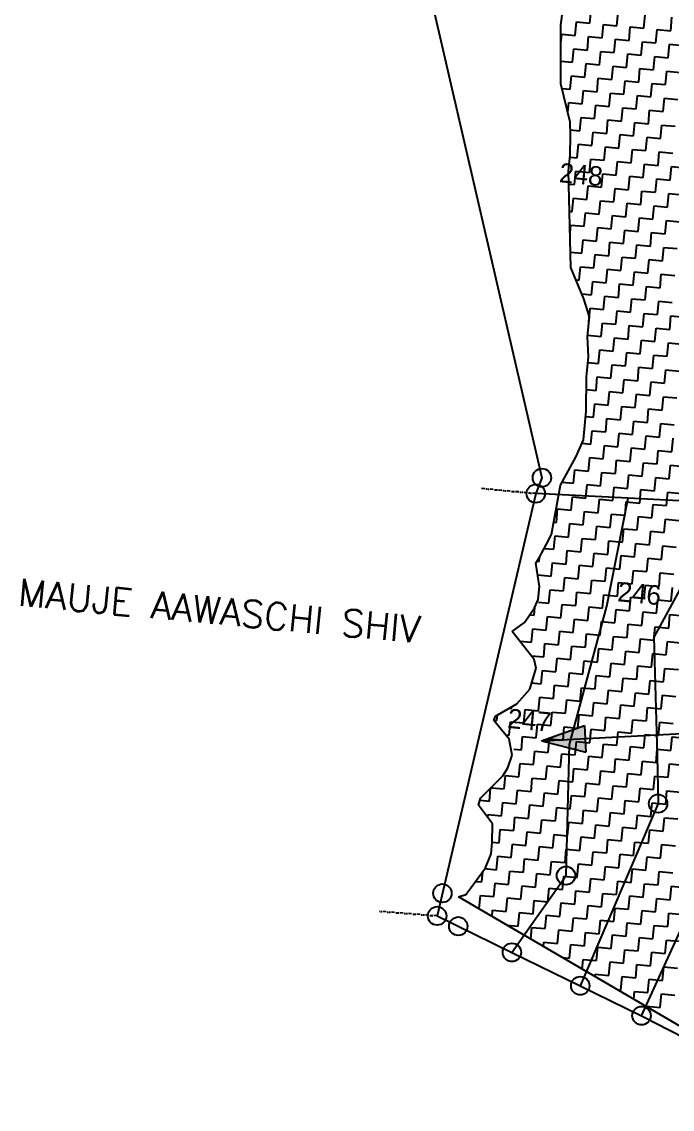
# Model space of a CAD drawing. Header units: metres. Extents: x 279090 to 282389, y 2073542 to 2078104.
# Drawn here: x 279090 to 279391, y 2076620 to 2077124 of the extents above; entities that cross this region are included whole.
import ezdxf
from ezdxf.enums import TextEntityAlignment as Align

# ---------------------------------------------------------------- set-up
doc = ezdxf.new("R2010")
doc.units = ezdxf.units.M
doc.header["$LTSCALE"] = 0.3
doc.header["$MEASUREMENT"] = 0
doc.linetypes.add('DIVIDE', pattern=[1.25, 0.5, -0.25, 0, -0.25, 0, -0.25])
for name, color, linetype in [('POLY_HATCH', 12, 'Continuous'), ('POLY_PARCEL', 6, 'Continuous'), ('TEXT_MAPOUT', 7, 'Continuous'), ('TEXT_PARCEL', 7, 'Continuous'), ('V_BOUND_LINE', 7, 'Continuous'), ('V_DIVIDE_LINE', 7, 'DIVIDE')]:
    doc.layers.add(name, color=color, linetype=linetype)
doc.styles.get("Standard").update_dxf_attribs({"font": 'simplex.shx'})
doc.styles.add('TEXT_MAP', font='', dxfattribs={"height": 1.8})
doc.styles.get('TEXT_MAP').set_extended_font_data('Kruti Dev 050')

msp = doc.modelspace()

# ---------------------------------------------------------------- hatches: boundary and pattern name
h = msp.add_hatch(color=256)
h.paths.add_polyline_path([(279350.99, 2076791.55), (279350.66, 2076797.72), (279330.83, 2076790.49)])
h.paths.add_polyline_path([(279330.83, 2076790.49), (279351.32, 2076785.38), (279350.99, 2076791.55)])

# ---------------------------------------------------------------- linework, layer by layer
for points in [[(279330.83, 2076790.49), (279350.66, 2076797.72)], [(279330.83, 2076790.49), (279452.29, 2076796.9)], [(279350.66, 2076797.72), (279351.32, 2076785.38)], [(279330.83, 2076790.49), (279351.32, 2076785.38)]]:
    msp.add_lwpolyline(points)
for centre in [(279330.96, 2076912.52), (279328.1, 2076905.19), (279384.77, 2076761.47), (279342.12, 2076728.06), (279284.85, 2076719.92), (279282.4, 2076709.41), (279292.21, 2076704.62), (279317.04, 2076692.49), (279348.72, 2076677.01), (279377.11, 2076663.14)]:
    msp.add_circle(centre, 4.27)
at = {"layer": 'POLY_HATCH'}
for p, q in [((279339.69, 2077122.45), (279341.78, 2077137.59)), ((279339.78, 2077095.11), (279339.69, 2077122.45)), ((279344.11, 2077077.37), (279339.78, 2077095.11)), ((279344.21, 2077071.36), (279344.11, 2077077.37)), ((279344, 2077062.05), (279344.21, 2077071.36)), ((279343.31, 2077054.78), (279344, 2077062.05)), ((279344.42, 2077010.01), (279343.31, 2077054.78)), ((279350.38, 2076995.45), (279344.42, 2077010.01)), ((279352.94, 2076987.21), (279350.38, 2076995.45)), ((279352.07, 2076977.96), (279352.94, 2076987.21)), ((279352.52, 2076968.58), (279352.07, 2076977.96)), ((279351.65, 2076959.33), (279352.52, 2076968.58)), ((279351.47, 2076943.35), (279351.65, 2076959.33)), ((279350.85, 2076936.74), (279351.47, 2076943.35)), ((279350.23, 2076930.13), (279350.85, 2076936.74)), ((279346.84, 2076922.45), (279350.23, 2076930.13)), ((279339.58, 2076909.14), (279346.84, 2076922.45)), ((279335.42, 2076886.2), (279339.58, 2076909.14)), ((279333, 2076881.76), (279335.42, 2076886.2)), ((279329.74, 2076875.4), (279333, 2076881.76)), ((279328.17, 2076872.88), (279329.74, 2076875.4)), ((279329.81, 2076862.06), (279328.17, 2076872.88)), ((279329.25, 2076856.11), (279329.81, 2076862.06)), ((279322.91, 2076845.38), (279327.56, 2076852.27)), ((279327.56, 2076852.27), (279329.25, 2076856.11)), ((279317.18, 2076841.25), (279322.91, 2076845.38)), ((279327.3, 2076828.3), (279317.18, 2076841.25)), ((279328.24, 2076824.21), (279327.3, 2076828.3)), ((279325.33, 2076814.49), (279328.24, 2076824.21)), ((279319.36, 2076807.72), (279325.33, 2076814.49)), ((279309.48, 2076801.98), (279319.36, 2076807.72)), ((279308.64, 2076800.06), (279309.48, 2076801.98)), ((279315.82, 2076791.38), (279308.64, 2076800.06)), ((279317.11, 2076783.93), (279315.82, 2076791.38)), ((279315.23, 2076778.11), (279317.11, 2076783.93)), ((279312.88, 2076774.33), (279315.23, 2076778.11)), ((279302.57, 2076763.97), (279312.88, 2076774.33)), ((279301.59, 2076760.73), (279302.57, 2076763.97)), ((279308.12, 2076752.11), (279301.59, 2076760.73)), ((279307.97, 2076743.46), (279308.12, 2076752.11)), ((279307.47, 2076738.17), (279307.97, 2076743.46)), ((279304.86, 2076731.75), (279307.47, 2076738.17)), ((279297.98, 2076722.4), (279304.86, 2076731.75)), ((279295.69, 2076719.29), (279297.98, 2076722.4)), ((279292.26, 2076718.28), (279295.69, 2076719.29)), ((279429.35, 2076638.02), (279292.26, 2076718.28))]:
    msp.add_line(p, q, dxfattribs=at)
at = {"layer": 'POLY_HATCH', "linetype": 'Continuous'}
for p, q in [((279353.18, 2077123.28), (279353.77, 2077129.51)), ((279365.66, 2077122.1), (279366.25, 2077128.34)), ((279378.14, 2077120.92), (279378.73, 2077127.16)), ((279390.62, 2077119.75), (279391.21, 2077125.99)), ((279346.35, 2077117.62), (279346.94, 2077123.86)), ((279346.94, 2077123.86), (279353.18, 2077123.28)), ((279358.83, 2077116.45), (279359.42, 2077122.69)), ((279359.42, 2077122.69), (279365.66, 2077122.1)), ((279371.31, 2077115.27), (279371.9, 2077121.51)), ((279371.9, 2077121.51), (279378.14, 2077120.92)), ((279383.79, 2077114.1), (279384.38, 2077120.33)), ((279384.38, 2077120.33), (279390.62, 2077119.75)), ((279339.72, 2077113.99), (279340.12, 2077118.21)), ((279340.12, 2077118.21), (279346.35, 2077117.62)), ((279352.01, 2077110.8), (279352.59, 2077117.04)), ((279352.59, 2077117.04), (279358.83, 2077116.45)), ((279364.48, 2077109.62), (279365.07, 2077115.86)), ((279365.07, 2077115.86), (279371.31, 2077115.27)), ((279376.96, 2077108.44), (279377.55, 2077114.68)), ((279377.55, 2077114.68), (279383.79, 2077114.1)), ((279345.18, 2077105.15), (279345.77, 2077111.38)), ((279345.77, 2077111.38), (279352.01, 2077110.8)), ((279357.66, 2077103.97), (279358.24, 2077110.21)), ((279358.24, 2077110.21), (279364.48, 2077109.62)), ((279389.44, 2077107.27), (279390.03, 2077113.51)), ((279390.03, 2077113.51), (279396.27, 2077112.92)), ((279339.75, 2077105.66), (279345.18, 2077105.15)), ((279350.83, 2077098.32), (279351.42, 2077104.56)), ((279351.42, 2077104.56), (279357.66, 2077103.97)), ((279370.14, 2077102.79), (279370.72, 2077109.03)), ((279370.72, 2077109.03), (279376.96, 2077108.44)), ((279382.61, 2077101.62), (279383.2, 2077107.86)), ((279383.2, 2077107.86), (279389.44, 2077107.27)), ((279363.31, 2077097.14), (279363.9, 2077103.38)), ((279363.9, 2077103.38), (279370.14, 2077102.79)), ((279375.79, 2077095.97), (279376.37, 2077102.21)), ((279376.37, 2077102.21), (279382.61, 2077101.62)), ((279388.26, 2077094.79), (279388.85, 2077101.03)), ((279388.85, 2077101.03), (279395.09, 2077100.44)), ((279344, 2077092.67), (279344.59, 2077098.91)), ((279344.59, 2077098.91), (279350.83, 2077098.32)), ((279356.48, 2077091.49), (279357.07, 2077097.73)), ((279357.07, 2077097.73), (279363.31, 2077097.14)), ((279368.96, 2077090.32), (279369.55, 2077096.55)), ((279369.55, 2077096.55), (279375.79, 2077095.97)), ((279381.44, 2077089.14), (279382.03, 2077095.38)), ((279382.03, 2077095.38), (279388.26, 2077094.79)), ((279340.29, 2077093.02), (279344, 2077092.67)), ((279349.65, 2077085.84), (279350.24, 2077092.08)), ((279350.24, 2077092.08), (279356.48, 2077091.49)), ((279362.13, 2077084.66), (279362.72, 2077090.9)), ((279362.72, 2077090.9), (279368.96, 2077090.32)), ((279374.61, 2077083.49), (279375.2, 2077089.73)), ((279375.2, 2077089.73), (279381.44, 2077089.14)), ((279342.99, 2077081.94), (279343.41, 2077086.43)), ((279343.41, 2077086.43), (279349.65, 2077085.84)), ((279355.3, 2077079.01), (279355.89, 2077085.25)), ((279355.89, 2077085.25), (279362.13, 2077084.66)), ((279367.78, 2077077.84), (279368.37, 2077084.08)), ((279368.37, 2077084.08), (279374.61, 2077083.49)), ((279387.09, 2077082.31), (279387.68, 2077088.55)), ((279387.68, 2077088.55), (279393.92, 2077087.96)), ((279348.48, 2077073.36), (279349.07, 2077079.6)), ((279349.07, 2077079.6), (279355.3, 2077079.01)), ((279380.26, 2077076.66), (279380.85, 2077082.9)), ((279380.85, 2077082.9), (279387.09, 2077082.31)), ((279360.96, 2077072.19), (279361.54, 2077078.42)), ((279361.54, 2077078.42), (279367.78, 2077077.84)), ((279373.43, 2077071.01), (279374.02, 2077077.25)), ((279374.02, 2077077.25), (279380.26, 2077076.66)), ((279385.91, 2077069.83), (279386.5, 2077076.07)), ((279386.5, 2077076.07), (279392.74, 2077075.48)), ((279344.26, 2077073.76), (279348.48, 2077073.36)), ((279354.13, 2077066.53), (279354.72, 2077072.77)), ((279354.72, 2077072.77), (279360.96, 2077072.19)), ((279366.61, 2077065.36), (279367.19, 2077071.6)), ((279367.19, 2077071.6), (279373.43, 2077071.01)), ((279379.08, 2077064.18), (279379.67, 2077070.42)), ((279379.67, 2077070.42), (279385.91, 2077069.83)), ((279347.3, 2077060.88), (279347.89, 2077067.12)), ((279347.89, 2077067.12), (279354.13, 2077066.53)), ((279359.78, 2077059.71), (279360.37, 2077065.95)), ((279360.37, 2077065.95), (279366.61, 2077065.36)), ((279372.26, 2077058.53), (279372.85, 2077064.77)), ((279372.85, 2077064.77), (279379.08, 2077064.18)), ((279343.92, 2077061.2), (279347.3, 2077060.88)), ((279352.95, 2077054.06), (279353.54, 2077060.3)), ((279353.54, 2077060.3), (279359.78, 2077059.71)), ((279365.43, 2077052.88), (279366.02, 2077059.12)), ((279366.02, 2077059.12), (279372.26, 2077058.53)), ((279384.74, 2077057.35), (279385.32, 2077063.59)), ((279385.32, 2077063.59), (279391.56, 2077063.01)), ((279346.12, 2077048.41), (279346.71, 2077054.64)), ((279346.71, 2077054.64), (279352.95, 2077054.06)), ((279377.91, 2077051.7), (279378.5, 2077057.94)), ((279378.5, 2077057.94), (279384.74, 2077057.35)), ((279390.39, 2077050.53), (279390.98, 2077056.77)), ((279390.98, 2077056.77), (279397.21, 2077056.18)), ((279358.6, 2077047.23), (279359.19, 2077053.47)), ((279359.19, 2077053.47), (279365.43, 2077052.88)), ((279371.08, 2077046.05), (279371.67, 2077052.29)), ((279371.67, 2077052.29), (279377.91, 2077051.7)), ((279383.56, 2077044.88), (279384.15, 2077051.12)), ((279384.15, 2077051.12), (279390.39, 2077050.53)), ((279343.46, 2077048.66), (279346.12, 2077048.41)), ((279351.78, 2077041.58), (279352.36, 2077047.82)), ((279352.36, 2077047.82), (279358.6, 2077047.23)), ((279364.25, 2077040.4), (279364.84, 2077046.64)), ((279364.84, 2077046.64), (279371.08, 2077046.05)), ((279376.73, 2077039.23), (279377.32, 2077045.46)), ((279377.32, 2077045.46), (279383.56, 2077044.88)), ((279389.21, 2077038.05), (279389.8, 2077044.29)), ((279389.8, 2077044.29), (279396.04, 2077043.7)), ((279344.95, 2077035.93), (279345.54, 2077042.17)), ((279345.54, 2077042.17), (279351.78, 2077041.58)), ((279357.43, 2077034.75), (279358.02, 2077040.99)), ((279358.02, 2077040.99), (279364.25, 2077040.4)), ((279369.91, 2077033.57), (279370.49, 2077039.81)), ((279370.49, 2077039.81), (279376.73, 2077039.23)), ((279343.78, 2077036.04), (279344.95, 2077035.93)), ((279350.6, 2077029.1), (279351.19, 2077035.34)), ((279351.19, 2077035.34), (279357.43, 2077034.75)), ((279363.08, 2077027.92), (279363.67, 2077034.16)), ((279363.67, 2077034.16), (279369.91, 2077033.57)), ((279382.38, 2077032.4), (279382.97, 2077038.64)), ((279382.97, 2077038.64), (279389.21, 2077038.05)), ((279344.02, 2077026.12), (279344.36, 2077029.69)), ((279344.36, 2077029.69), (279350.6, 2077029.1)), ((279375.56, 2077026.75), (279376.14, 2077032.99)), ((279376.14, 2077032.99), (279382.38, 2077032.4)), ((279388.03, 2077025.57), (279388.62, 2077031.81)), ((279388.62, 2077031.81), (279394.86, 2077031.22)), ((279356.25, 2077022.27), (279356.84, 2077028.51)), ((279356.84, 2077028.51), (279363.08, 2077027.92)), ((279368.73, 2077021.1), (279369.32, 2077027.34)), ((279369.32, 2077027.34), (279375.56, 2077026.75)), ((279381.21, 2077019.92), (279381.8, 2077026.16)), ((279381.8, 2077026.16), (279388.03, 2077025.57)), ((279349.42, 2077016.62), (279350.01, 2077022.86)), ((279350.01, 2077022.86), (279356.25, 2077022.27)), ((279361.9, 2077015.44), (279362.49, 2077021.68)), ((279362.49, 2077021.68), (279368.73, 2077021.1)), ((279374.38, 2077014.27), (279374.97, 2077020.51)), ((279374.97, 2077020.51), (279381.21, 2077019.92)), ((279386.86, 2077013.09), (279387.45, 2077019.33)), ((279387.45, 2077019.33), (279393.69, 2077018.74)), ((279344.25, 2077017.11), (279349.42, 2077016.62)), ((279355.07, 2077009.79), (279355.66, 2077016.03)), ((279355.66, 2077016.03), (279361.9, 2077015.44)), ((279367.55, 2077008.62), (279368.14, 2077014.86)), ((279368.14, 2077014.86), (279374.38, 2077014.27)), ((279380.03, 2077007.44), (279380.62, 2077013.68)), ((279380.62, 2077013.68), (279386.86, 2077013.09)), ((279348.25, 2077004.14), (279348.84, 2077010.38)), ((279348.84, 2077010.38), (279355.07, 2077009.79)), ((279360.73, 2077002.97), (279361.31, 2077009.21)), ((279361.31, 2077009.21), (279367.55, 2077008.62)), ((279346.77, 2077004.28), (279348.25, 2077004.14)), ((279353.9, 2076997.32), (279354.49, 2077003.55)), ((279354.49, 2077003.55), (279360.73, 2077002.97)), ((279373.2, 2077001.79), (279373.79, 2077008.03)), ((279373.79, 2077008.03), (279380.03, 2077007.44)), ((279385.68, 2077000.61), (279386.27, 2077006.85)), ((279386.27, 2077006.85), (279392.51, 2077006.27)), ((279366.38, 2076996.14), (279366.96, 2077002.38)), ((279366.96, 2077002.38), (279373.2, 2077001.79)), ((279378.86, 2076994.96), (279379.44, 2077001.2)), ((279379.44, 2077001.2), (279385.68, 2077000.61)), ((279349.45, 2076997.73), (279353.9, 2076997.32)), ((279359.55, 2076990.49), (279360.14, 2076996.73)), ((279360.14, 2076996.73), (279366.38, 2076996.14)), ((279372.03, 2076989.31), (279372.62, 2076995.55)), ((279372.62, 2076995.55), (279378.86, 2076994.96)), ((279384.51, 2076988.14), (279385.09, 2076994.38)), ((279385.09, 2076994.38), (279391.33, 2076993.79)), ((279352.72, 2076984.84), (279353.31, 2076991.08)), ((279353.31, 2076991.08), (279359.55, 2076990.49)), ((279365.2, 2076983.66), (279365.79, 2076989.9)), ((279365.79, 2076989.9), (279372.03, 2076989.31)), ((279377.68, 2076982.48), (279378.27, 2076988.72)), ((279378.27, 2076988.72), (279384.51, 2076988.14)), ((279352.72, 2076984.84), (279352.72, 2076984.84)), ((279358.37, 2076978.01), (279358.96, 2076984.25)), ((279358.96, 2076984.25), (279365.2, 2076983.66)), ((279390.16, 2076981.31), (279390.75, 2076987.55)), ((279390.75, 2076987.55), (279396.98, 2076986.96)), ((279352.07, 2076977.93), (279352.13, 2076978.6)), ((279352.13, 2076978.6), (279358.37, 2076978.01)), ((279370.85, 2076976.83), (279371.44, 2076983.07)), ((279371.44, 2076983.07), (279377.68, 2076982.48)), ((279383.33, 2076975.66), (279383.92, 2076981.9)), ((279383.92, 2076981.9), (279390.16, 2076981.31)), ((279364.02, 2076971.18), (279364.61, 2076977.42)), ((279364.61, 2076977.42), (279370.85, 2076976.83)), ((279376.5, 2076970.01), (279377.09, 2076976.25)), ((279377.09, 2076976.25), (279383.33, 2076975.66)), ((279388.98, 2076968.83), (279389.57, 2076975.07)), ((279389.57, 2076975.07), (279395.81, 2076974.48)), ((279357.2, 2076965.53), (279357.79, 2076971.77)), ((279357.79, 2076971.77), (279364.02, 2076971.18)), ((279369.68, 2076964.36), (279370.26, 2076970.59)), ((279370.26, 2076970.59), (279376.5, 2076970.01)), ((279382.15, 2076963.18), (279382.74, 2076969.42)), ((279382.74, 2076969.42), (279388.98, 2076968.83)), ((279352.27, 2076966), (279357.2, 2076965.53)), ((279362.85, 2076958.7), (279363.44, 2076964.94)), ((279363.44, 2076964.94), (279369.68, 2076964.36)), ((279375.33, 2076957.53), (279375.91, 2076963.77)), ((279375.91, 2076963.77), (279382.15, 2076963.18)), ((279356.02, 2076953.05), (279356.61, 2076959.29)), ((279356.61, 2076959.29), (279362.85, 2076958.7)), ((279368.5, 2076951.88), (279369.09, 2076958.12)), ((279369.09, 2076958.12), (279375.33, 2076957.53)), ((279387.8, 2076956.35), (279388.39, 2076962.59)), ((279388.39, 2076962.59), (279394.63, 2076962)), ((279351.58, 2076953.47), (279356.02, 2076953.05)), ((279380.98, 2076950.7), (279381.57, 2076956.94)), ((279381.57, 2076956.94), (279387.8, 2076956.35)), ((279361.67, 2076946.23), (279362.26, 2076952.47)), ((279362.26, 2076952.47), (279368.5, 2076951.88)), ((279374.15, 2076945.05), (279374.74, 2076951.29)), ((279374.74, 2076951.29), (279380.98, 2076950.7)), ((279386.63, 2076943.87), (279387.22, 2076950.11)), ((279387.22, 2076950.11), (279393.46, 2076949.52)), ((279354.84, 2076940.57), (279355.43, 2076946.81)), ((279355.43, 2076946.81), (279361.67, 2076946.23)), ((279367.32, 2076939.4), (279367.91, 2076945.64)), ((279367.91, 2076945.64), (279374.15, 2076945.05)), ((279379.8, 2076938.22), (279380.39, 2076944.46)), ((279380.39, 2076944.46), (279386.63, 2076943.87)), ((279351.45, 2076940.9), (279354.84, 2076940.57)), ((279360.5, 2076933.75), (279361.08, 2076939.99)), ((279361.08, 2076939.99), (279367.32, 2076939.4)), ((279372.97, 2076932.57), (279373.56, 2076938.81)), ((279373.56, 2076938.81), (279379.8, 2076938.22)), ((279353.67, 2076928.1), (279354.26, 2076934.34)), ((279354.26, 2076934.34), (279360.5, 2076933.75)), ((279366.15, 2076926.92), (279366.73, 2076933.16)), ((279366.73, 2076933.16), (279372.97, 2076932.57)), ((279385.45, 2076931.4), (279386.04, 2076937.63)), ((279386.04, 2076937.63), (279392.28, 2076937.05)), ((279349.5, 2076928.49), (279353.67, 2076928.1)), ((279378.63, 2076925.74), (279379.21, 2076931.98)), ((279379.21, 2076931.98), (279385.45, 2076931.4)), ((279391.1, 2076924.57), (279391.69, 2076930.81)), ((279359.32, 2076921.27), (279359.91, 2076927.51)), ((279359.91, 2076927.51), (279366.15, 2076926.92)), ((279371.8, 2076920.09), (279372.39, 2076926.33)), ((279372.39, 2076926.33), (279378.63, 2076925.74)), ((279384.28, 2076918.92), (279384.86, 2076925.16)), ((279384.86, 2076925.16), (279391.1, 2076924.57)), ((279346.83, 2076922.45), (279346.84, 2076922.45)), ((279346.84, 2076922.45), (279346.84, 2076922.47)), ((279352.49, 2076915.62), (279353.08, 2076921.86)), ((279353.08, 2076921.86), (279359.32, 2076921.27)), ((279364.97, 2076914.44), (279365.56, 2076920.68)), ((279365.56, 2076920.68), (279371.8, 2076920.09)), ((279377.45, 2076913.27), (279378.04, 2076919.5)), ((279378.04, 2076919.5), (279384.28, 2076918.92)), ((279389.93, 2076912.09), (279390.52, 2076918.33)), ((279390.52, 2076918.33), (279396.75, 2076917.74)), ((279345.66, 2076909.97), (279346.25, 2076916.21)), ((279346.25, 2076916.21), (279352.49, 2076915.62)), ((279358.14, 2076908.79), (279358.73, 2076915.03)), ((279358.73, 2076915.03), (279364.97, 2076914.44)), ((279370.62, 2076907.61), (279371.21, 2076913.85)), ((279371.21, 2076913.85), (279377.45, 2076913.27)), ((279383.1, 2076906.44), (279383.69, 2076912.68)), ((279383.69, 2076912.68), (279389.93, 2076912.09)), ((279340.31, 2076910.47), (279345.66, 2076909.97)), ((279351.32, 2076903.14), (279351.9, 2076909.38)), ((279351.9, 2076909.38), (279358.14, 2076908.79)), ((279363.79, 2076901.96), (279364.38, 2076908.2)), ((279364.38, 2076908.2), (279370.62, 2076907.61)), ((279338.71, 2076904.33), (279338.84, 2076904.32)), ((279338.84, 2076904.32), (279338.98, 2076905.81)), ((279344.49, 2076897.49), (279345.08, 2076903.73)), ((279345.08, 2076903.73), (279351.32, 2076903.14)), ((279356.97, 2076896.31), (279357.56, 2076902.55)), ((279357.56, 2076902.55), (279363.79, 2076901.96)), ((279376.27, 2076900.79), (279376.86, 2076907.03)), ((279376.86, 2076907.03), (279383.1, 2076906.44)), ((279388.75, 2076899.61), (279389.34, 2076905.85)), ((279389.34, 2076905.85), (279395.58, 2076905.26)), ((279337.66, 2076891.84), (279338.25, 2076898.08)), ((279338.25, 2076898.08), (279344.49, 2076897.49)), ((279369.45, 2076895.14), (279370.03, 2076901.38)), ((279370.03, 2076901.38), (279376.27, 2076900.79)), ((279381.92, 2076893.96), (279382.51, 2076900.2)), ((279382.51, 2076900.2), (279388.75, 2076899.61)), ((279350.14, 2076890.66), (279350.73, 2076896.9)), ((279350.73, 2076896.9), (279356.97, 2076896.31)), ((279362.62, 2076889.49), (279363.21, 2076895.72)), ((279363.21, 2076895.72), (279369.45, 2076895.14)), ((279375.1, 2076888.31), (279375.68, 2076894.55)), ((279375.68, 2076894.55), (279381.92, 2076893.96)), ((279387.57, 2076887.13), (279388.16, 2076893.37)), ((279388.16, 2076893.37), (279394.4, 2076892.78)), ((279336.46, 2076891.95), (279337.66, 2076891.84)), ((279343.31, 2076885.01), (279343.9, 2076891.25)), ((279343.9, 2076891.25), (279350.14, 2076890.66)), ((279355.79, 2076883.83), (279356.38, 2076890.07)), ((279356.38, 2076890.07), (279362.62, 2076889.49)), ((279368.27, 2076882.66), (279368.86, 2076888.9)), ((279368.86, 2076888.9), (279375.1, 2076888.31)), ((279380.75, 2076881.48), (279381.34, 2076887.72)), ((279381.34, 2076887.72), (279387.57, 2076887.13)), ((279336.49, 2076879.36), (279337.07, 2076885.6)), ((279337.07, 2076885.6), (279343.31, 2076885.01)), ((279348.96, 2076878.18), (279349.55, 2076884.42)), ((279349.55, 2076884.42), (279355.79, 2076883.83)), ((279361.44, 2076877.01), (279362.03, 2076883.25)), ((279362.03, 2076883.25), (279368.27, 2076882.66)), ((279331.99, 2076879.78), (279336.49, 2076879.36)), ((279342.14, 2076872.53), (279342.72, 2076878.77)), ((279342.72, 2076878.77), (279348.96, 2076878.18)), ((279354.61, 2076871.36), (279355.2, 2076877.6)), ((279355.2, 2076877.6), (279361.44, 2076877.01)), ((279373.92, 2076875.83), (279374.51, 2076882.07)), ((279374.51, 2076882.07), (279380.75, 2076881.48)), ((279386.4, 2076874.65), (279386.99, 2076880.89)), ((279386.99, 2076880.89), (279393.23, 2076880.31)), ((279328.9, 2076873.78), (279329.66, 2076873.71)), ((279329.66, 2076873.71), (279329.84, 2076875.6)), ((279335.31, 2076866.88), (279335.9, 2076873.12)), ((279335.9, 2076873.12), (279342.14, 2076872.53)), ((279367.09, 2076870.18), (279367.68, 2076876.42)), ((279367.68, 2076876.42), (279373.92, 2076875.83)), ((279379.57, 2076869), (279380.16, 2076875.24)), ((279380.16, 2076875.24), (279386.4, 2076874.65)), ((279329.04, 2076867.14), (279329.07, 2076867.47)), ((279329.07, 2076867.47), (279335.31, 2076866.88)), ((279347.79, 2076865.7), (279348.38, 2076871.94)), ((279348.38, 2076871.94), (279354.61, 2076871.36)), ((279360.27, 2076864.53), (279360.85, 2076870.77)), ((279360.85, 2076870.77), (279367.09, 2076870.18)), ((279372.74, 2076863.35), (279373.33, 2076869.59)), ((279373.33, 2076869.59), (279379.57, 2076869)), ((279385.22, 2076862.18), (279385.81, 2076868.42)), ((279385.81, 2076868.42), (279392.05, 2076867.83)), ((279340.96, 2076860.05), (279341.55, 2076866.29)), ((279341.55, 2076866.29), (279347.79, 2076865.7)), ((279353.44, 2076858.88), (279354.03, 2076865.12)), ((279354.03, 2076865.12), (279360.27, 2076864.53)), ((279365.92, 2076857.7), (279366.5, 2076863.94)), ((279366.5, 2076863.94), (279372.74, 2076863.35)), ((279378.4, 2076856.53), (279378.98, 2076862.76)), ((279378.98, 2076862.76), (279385.22, 2076862.18)), ((279334.13, 2076854.4), (279334.72, 2076860.64)), ((279334.72, 2076860.64), (279340.96, 2076860.05)), ((279346.61, 2076853.23), (279347.2, 2076859.47)), ((279347.2, 2076859.47), (279353.44, 2076858.88)), ((279359.09, 2076852.05), (279359.68, 2076858.29)), ((279359.68, 2076858.29), (279365.92, 2076857.7)), ((279390.87, 2076855.35), (279391.46, 2076861.59)), ((279327.31, 2076848.75), (279327.65, 2076852.42)), ((279329.3, 2076854.86), (279334.13, 2076854.4)), ((279339.78, 2076847.58), (279340.37, 2076853.81)), ((279340.37, 2076853.81), (279346.61, 2076853.23)), ((279352.26, 2076846.4), (279352.85, 2076852.64)), ((279352.85, 2076852.64), (279359.09, 2076852.05)), ((279371.57, 2076850.87), (279372.16, 2076857.11)), ((279372.16, 2076857.11), (279378.4, 2076856.53)), ((279384.05, 2076849.7), (279384.63, 2076855.94)), ((279384.63, 2076855.94), (279390.87, 2076855.35)), ((279325.31, 2076848.94), (279327.31, 2076848.75)), ((279332.96, 2076841.92), (279333.54, 2076848.16)), ((279333.54, 2076848.16), (279339.78, 2076847.58)), ((279364.74, 2076845.22), (279365.33, 2076851.46)), ((279365.33, 2076851.46), (279371.57, 2076850.87)), ((279377.22, 2076844.05), (279377.81, 2076850.29)), ((279377.81, 2076850.29), (279384.05, 2076849.7)), ((279389.7, 2076842.87), (279390.29, 2076849.11)), ((279390.29, 2076849.11), (279396.52, 2076848.52)), ((279326.13, 2076836.27), (279326.72, 2076842.51)), ((279326.72, 2076842.51), (279332.96, 2076841.92)), ((279345.43, 2076840.75), (279346.02, 2076846.99)), ((279346.02, 2076846.99), (279352.26, 2076846.4)), ((279357.91, 2076839.57), (279358.5, 2076845.81)), ((279358.5, 2076845.81), (279364.74, 2076845.22)), ((279370.39, 2076838.4), (279370.98, 2076844.63)), ((279370.98, 2076844.63), (279377.22, 2076844.05)), ((279382.87, 2076837.22), (279383.46, 2076843.46)), ((279383.46, 2076843.46), (279389.7, 2076842.87)), ((279338.61, 2076835.1), (279339.2, 2076841.34)), ((279339.2, 2076841.34), (279345.43, 2076840.75)), ((279351.09, 2076833.92), (279351.67, 2076840.16)), ((279351.67, 2076840.16), (279357.91, 2076839.57)), ((279363.56, 2076832.74), (279364.15, 2076838.98)), ((279364.15, 2076838.98), (279370.39, 2076838.4)), ((279376.04, 2076831.57), (279376.63, 2076837.81)), ((279376.63, 2076837.81), (279382.87, 2076837.22)), ((279320.67, 2076836.79), (279326.13, 2076836.27)), ((279331.78, 2076829.45), (279332.37, 2076835.69)), ((279332.37, 2076835.69), (279338.61, 2076835.1)), ((279344.26, 2076828.27), (279344.85, 2076834.51)), ((279344.85, 2076834.51), (279351.09, 2076833.92)), ((279356.74, 2076827.09), (279357.33, 2076833.33)), ((279357.33, 2076833.33), (279363.56, 2076832.74)), ((279369.22, 2076825.92), (279369.8, 2076832.16)), ((279369.8, 2076832.16), (279376.04, 2076831.57)), ((279388.52, 2076830.39), (279389.11, 2076836.63)), ((279389.11, 2076836.63), (279395.35, 2076836.04)), ((279325.98, 2076829.99), (279331.78, 2076829.45)), ((279337.43, 2076822.62), (279338.02, 2076828.86)), ((279338.02, 2076828.86), (279344.26, 2076828.27)), ((279349.91, 2076821.44), (279350.5, 2076827.68)), ((279350.5, 2076827.68), (279356.74, 2076827.09)), ((279381.69, 2076824.74), (279382.28, 2076830.98)), ((279382.28, 2076830.98), (279388.52, 2076830.39)), ((279330.6, 2076816.97), (279331.19, 2076823.21)), ((279331.19, 2076823.21), (279337.43, 2076822.62)), ((279343.08, 2076815.79), (279343.67, 2076822.03)), ((279343.67, 2076822.03), (279349.91, 2076821.44)), ((279362.39, 2076820.27), (279362.98, 2076826.51)), ((279362.98, 2076826.51), (279369.22, 2076825.92)), ((279374.87, 2076819.09), (279375.45, 2076825.33)), ((279375.45, 2076825.33), (279381.69, 2076824.74)), ((279387.34, 2076817.91), (279387.93, 2076824.15)), ((279387.93, 2076824.15), (279394.17, 2076823.56)), ((279326.2, 2076817.38), (279330.6, 2076816.97)), ((279355.56, 2076814.62), (279356.15, 2076820.85)), ((279356.15, 2076820.85), (279362.39, 2076820.27)), ((279368.04, 2076813.44), (279368.63, 2076819.68)), ((279368.63, 2076819.68), (279374.87, 2076819.09)), ((279380.52, 2076812.26), (279381.11, 2076818.5)), ((279381.11, 2076818.5), (279387.34, 2076817.91)), ((279336.26, 2076810.14), (279336.84, 2076816.38)), ((279336.84, 2076816.38), (279343.08, 2076815.79)), ((279348.73, 2076808.96), (279349.32, 2076815.2)), ((279349.32, 2076815.2), (279355.56, 2076814.62)), ((279361.21, 2076807.79), (279361.8, 2076814.03)), ((279361.8, 2076814.03), (279368.04, 2076813.44)), ((279373.69, 2076806.61), (279374.28, 2076812.85)), ((279374.28, 2076812.85), (279380.52, 2076812.26)), ((279329.43, 2076804.49), (279330.02, 2076810.73)), ((279330.02, 2076810.73), (279336.26, 2076810.14)), ((279341.91, 2076803.31), (279342.49, 2076809.55)), ((279342.49, 2076809.55), (279348.73, 2076808.96)), ((279354.38, 2076802.14), (279354.97, 2076808.38)), ((279354.97, 2076808.38), (279361.21, 2076807.79)), ((279366.86, 2076800.96), (279367.45, 2076807.2)), ((279367.45, 2076807.2), (279373.69, 2076806.61)), ((279386.17, 2076805.44), (279386.76, 2076811.67)), ((279386.76, 2076811.67), (279393, 2076811.09)), ((279310.12, 2076800.01), (279310.36, 2076802.49)), ((279315.98, 2076805.76), (279316.95, 2076805.67)), ((279316.95, 2076805.67), (279317.01, 2076806.36)), ((279322.6, 2076798.84), (279323.19, 2076805.08)), ((279323.19, 2076805.08), (279329.43, 2076804.49)), ((279335.08, 2076797.66), (279335.67, 2076803.9)), ((279335.67, 2076803.9), (279341.91, 2076803.31)), ((279347.56, 2076796.49), (279348.15, 2076802.72)), ((279348.15, 2076802.72), (279354.38, 2076802.14)), ((279379.34, 2076799.78), (279379.93, 2076806.02)), ((279379.93, 2076806.02), (279386.17, 2076805.44)), ((279308.67, 2076800.15), (279310.12, 2076800.01)), ((279315.77, 2076793.19), (279316.36, 2076799.43)), ((279316.36, 2076799.43), (279322.6, 2076798.84)), ((279328.25, 2076792.01), (279328.84, 2076798.25)), ((279328.84, 2076798.25), (279335.08, 2076797.66)), ((279340.73, 2076790.83), (279341.32, 2076797.07)), ((279341.32, 2076797.07), (279347.56, 2076796.49)), ((279360.04, 2076795.31), (279360.62, 2076801.55)), ((279360.62, 2076801.55), (279366.86, 2076800.96)), ((279372.51, 2076794.13), (279373.1, 2076800.37)), ((279373.1, 2076800.37), (279379.34, 2076799.78)), ((279384.99, 2076792.96), (279385.58, 2076799.2)), ((279385.58, 2076799.2), (279391.82, 2076798.61)), ((279314.2, 2076793.34), (279315.77, 2076793.19)), ((279321.42, 2076786.36), (279322.01, 2076792.6)), ((279322.01, 2076792.6), (279328.25, 2076792.01)), ((279353.21, 2076789.66), (279353.8, 2076795.9)), ((279353.8, 2076795.9), (279360.04, 2076795.31)), ((279365.69, 2076788.48), (279366.27, 2076794.72)), ((279366.27, 2076794.72), (279372.51, 2076794.13)), ((279378.17, 2076787.31), (279378.75, 2076793.55)), ((279378.75, 2076793.55), (279384.99, 2076792.96)), ((279390.64, 2076786.13), (279391.23, 2076792.37)), ((279391.23, 2076792.37), (279397.47, 2076791.78)), ((279318, 2076786.68), (279321.42, 2076786.36)), ((279333.9, 2076785.18), (279334.49, 2076791.42)), ((279334.49, 2076791.42), (279340.73, 2076790.83)), ((279346.38, 2076784.01), (279346.97, 2076790.25)), ((279346.97, 2076790.25), (279353.21, 2076789.66)), ((279358.86, 2076782.83), (279359.45, 2076789.07)), ((279359.45, 2076789.07), (279365.69, 2076788.48)), ((279371.34, 2076781.66), (279371.93, 2076787.89)), ((279371.93, 2076787.89), (279378.17, 2076787.31)), ((279383.82, 2076780.48), (279384.4, 2076786.72)), ((279384.4, 2076786.72), (279390.64, 2076786.13)), ((279327.08, 2076779.53), (279327.66, 2076785.77)), ((279327.66, 2076785.77), (279333.9, 2076785.18)), ((279339.55, 2076778.36), (279340.14, 2076784.6)), ((279340.14, 2076784.6), (279346.38, 2076784.01)), ((279352.03, 2076777.18), (279352.62, 2076783.42)), ((279352.62, 2076783.42), (279358.86, 2076782.83)), ((279364.51, 2076776), (279365.1, 2076782.24)), ((279365.1, 2076782.24), (279371.34, 2076781.66)), ((279320.25, 2076773.88), (279320.84, 2076780.12)), ((279320.84, 2076780.12), (279327.08, 2076779.53)), ((279332.73, 2076772.71), (279333.31, 2076778.94)), ((279333.31, 2076778.94), (279339.55, 2076778.36)), ((279345.21, 2076771.53), (279345.79, 2076777.77)), ((279345.79, 2076777.77), (279352.03, 2076777.18)), ((279357.68, 2076770.35), (279358.27, 2076776.59)), ((279358.27, 2076776.59), (279364.51, 2076776)), ((279376.99, 2076774.83), (279377.58, 2076781.07)), ((279377.58, 2076781.07), (279383.82, 2076780.48)), ((279389.47, 2076773.65), (279390.06, 2076779.89)), ((279390.06, 2076779.89), (279396.29, 2076779.3)), ((279313.42, 2076768.23), (279314.01, 2076774.47)), ((279314.01, 2076774.47), (279320.25, 2076773.88)), ((279325.9, 2076767.05), (279326.49, 2076773.29)), ((279326.49, 2076773.29), (279332.73, 2076772.71)), ((279338.38, 2076765.88), (279338.97, 2076772.12)), ((279338.97, 2076772.12), (279345.21, 2076771.53)), ((279370.16, 2076769.18), (279370.75, 2076775.42)), ((279370.75, 2076775.42), (279376.99, 2076774.83)), ((279382.64, 2076768), (279383.23, 2076774.24)), ((279383.23, 2076774.24), (279389.47, 2076773.65)), ((279306.59, 2076762.58), (279307.16, 2076768.58)), ((279307.37, 2076768.8), (279313.42, 2076768.23)), ((279319.07, 2076761.4), (279319.66, 2076767.64)), ((279319.66, 2076767.64), (279325.9, 2076767.05)), ((279331.55, 2076760.23), (279332.14, 2076766.47)), ((279332.14, 2076766.47), (279338.38, 2076765.88)), ((279350.86, 2076764.7), (279351.44, 2076770.94)), ((279351.44, 2076770.94), (279357.68, 2076770.35)), ((279363.33, 2076763.53), (279363.92, 2076769.76)), ((279363.92, 2076769.76), (279370.16, 2076769.18)), ((279375.81, 2076762.35), (279376.4, 2076768.59)), ((279376.4, 2076768.59), (279382.64, 2076768)), ((279388.29, 2076761.17), (279388.88, 2076767.41)), ((279388.88, 2076767.41), (279395.12, 2076766.82)), ((279302.27, 2076762.99), (279306.59, 2076762.58)), ((279312.24, 2076755.75), (279312.83, 2076761.99)), ((279312.83, 2076761.99), (279319.07, 2076761.4)), ((279344.03, 2076759.05), (279344.62, 2076765.29)), ((279344.62, 2076765.29), (279350.86, 2076764.7)), ((279356.51, 2076757.87), (279357.1, 2076764.11)), ((279357.1, 2076764.11), (279363.33, 2076763.53)), ((279368.99, 2076756.7), (279369.57, 2076762.94)), ((279369.57, 2076762.94), (279375.81, 2076762.35)), ((279381.46, 2076755.52), (279382.05, 2076761.76)), ((279382.05, 2076761.76), (279388.29, 2076761.17)), ((279305.88, 2076755.06), (279306.01, 2076756.34)), ((279306.01, 2076756.34), (279312.24, 2076755.75)), ((279324.72, 2076754.58), (279325.31, 2076760.82)), ((279325.31, 2076760.82), (279331.55, 2076760.23)), ((279337.2, 2076753.4), (279337.79, 2076759.64)), ((279337.79, 2076759.64), (279344.03, 2076759.05)), ((279349.68, 2076752.22), (279350.27, 2076758.46)), ((279350.27, 2076758.46), (279356.51, 2076757.87)), ((279362.16, 2076751.05), (279362.75, 2076757.29)), ((279362.75, 2076757.29), (279368.99, 2076756.7)), ((279317.9, 2076748.92), (279318.48, 2076755.16)), ((279318.48, 2076755.16), (279324.72, 2076754.58)), ((279330.37, 2076747.75), (279330.96, 2076753.99)), ((279330.96, 2076753.99), (279337.2, 2076753.4)), ((279342.85, 2076746.57), (279343.44, 2076752.81)), ((279343.44, 2076752.81), (279349.68, 2076752.22)), ((279355.33, 2076745.4), (279355.92, 2076751.64)), ((279355.92, 2076751.64), (279362.16, 2076751.05)), ((279374.64, 2076749.87), (279375.22, 2076756.11)), ((279375.22, 2076756.11), (279381.46, 2076755.52)), ((279387.11, 2076748.69), (279387.7, 2076754.93)), ((279387.7, 2076754.93), (279393.94, 2076754.35)), ((279311.07, 2076743.27), (279311.66, 2076749.51)), ((279311.66, 2076749.51), (279317.9, 2076748.92)), ((279323.55, 2076742.1), (279324.14, 2076748.34)), ((279324.14, 2076748.34), (279330.37, 2076747.75)), ((279336.03, 2076740.92), (279336.61, 2076747.16)), ((279336.61, 2076747.16), (279342.85, 2076746.57)), ((279367.81, 2076744.22), (279368.4, 2076750.46)), ((279368.4, 2076750.46), (279374.64, 2076749.87)), ((279380.29, 2076743.04), (279380.88, 2076749.28)), ((279380.88, 2076749.28), (279387.11, 2076748.69)), ((279307.97, 2076743.57), (279311.07, 2076743.27)), ((279316.72, 2076736.45), (279317.31, 2076742.69)), ((279317.31, 2076742.69), (279323.55, 2076742.1)), ((279329.2, 2076735.27), (279329.79, 2076741.51)), ((279329.79, 2076741.51), (279336.03, 2076740.92)), ((279348.5, 2076739.75), (279349.09, 2076745.98)), ((279349.09, 2076745.98), (279355.33, 2076745.4)), ((279360.98, 2076738.57), (279361.57, 2076744.81)), ((279361.57, 2076744.81), (279367.81, 2076744.22)), ((279373.46, 2076737.39), (279374.05, 2076743.63)), ((279374.05, 2076743.63), (279380.29, 2076743.04)), ((279385.94, 2076736.22), (279386.53, 2076742.46)), ((279386.53, 2076742.46), (279392.77, 2076741.87)), ((279309.89, 2076730.8), (279310.48, 2076737.03)), ((279310.48, 2076737.03), (279316.72, 2076736.45)), ((279341.68, 2076734.09), (279342.26, 2076740.33)), ((279342.26, 2076740.33), (279348.5, 2076739.75)), ((279354.15, 2076732.92), (279354.74, 2076739.16)), ((279354.74, 2076739.16), (279360.98, 2076738.57)), ((279366.63, 2076731.74), (279367.22, 2076737.98)), ((279367.22, 2076737.98), (279373.46, 2076737.39)), ((279379.11, 2076730.57), (279379.7, 2076736.8)), ((279379.7, 2076736.8), (279385.94, 2076736.22)), ((279304.53, 2076731.3), (279309.89, 2076730.8)), ((279322.37, 2076729.62), (279322.96, 2076735.86)), ((279322.96, 2076735.86), (279329.2, 2076735.27)), ((279334.85, 2076728.44), (279335.44, 2076734.68)), ((279335.44, 2076734.68), (279341.68, 2076734.09)), ((279347.33, 2076727.27), (279347.92, 2076733.51)), ((279347.92, 2076733.51), (279354.15, 2076732.92)), ((279359.81, 2076726.09), (279360.39, 2076732.33)), ((279360.39, 2076732.33), (279366.63, 2076731.74)), ((279372.28, 2076724.91), (279372.87, 2076731.15)), ((279372.87, 2076731.15), (279379.11, 2076730.57)), ((279303.07, 2076725.14), (279303.52, 2076729.92)), ((279315.54, 2076723.97), (279316.13, 2076730.21)), ((279316.13, 2076730.21), (279322.37, 2076729.62)), ((279328.02, 2076722.79), (279328.61, 2076729.03)), ((279328.61, 2076729.03), (279334.85, 2076728.44)), ((279340.5, 2076721.62), (279341.09, 2076727.85)), ((279341.09, 2076727.85), (279347.33, 2076727.27)), ((279352.98, 2076720.44), (279353.57, 2076726.68)), ((279353.57, 2076726.68), (279359.81, 2076726.09)), ((279384.76, 2076723.74), (279385.35, 2076729.98)), ((279385.35, 2076729.98), (279391.59, 2076729.39)), ((279300.2, 2076725.41), (279303.07, 2076725.14)), ((279308.72, 2076718.32), (279309.3, 2076724.56)), ((279309.3, 2076724.56), (279315.54, 2076723.97)), ((279321.19, 2076717.14), (279321.78, 2076723.38)), ((279321.78, 2076723.38), (279328.02, 2076722.79)), ((279333.67, 2076715.96), (279334.26, 2076722.2)), ((279334.26, 2076722.2), (279340.5, 2076721.62)), ((279346.15, 2076714.79), (279346.74, 2076721.03)), ((279346.74, 2076721.03), (279352.98, 2076720.44)), ((279365.46, 2076719.26), (279366.05, 2076725.5)), ((279366.05, 2076725.5), (279372.28, 2076724.91)), ((279377.94, 2076718.09), (279378.52, 2076724.33)), ((279378.52, 2076724.33), (279384.76, 2076723.74)), ((279390.41, 2076716.91), (279391, 2076723.15)), ((279391, 2076723.15), (279397.24, 2076722.56)), ((279295.87, 2076719.53), (279296.24, 2076719.49)), ((279296.24, 2076719.49), (279296.3, 2076720.11)), ((279301.89, 2076712.67), (279302.48, 2076718.91)), ((279302.48, 2076718.91), (279308.72, 2076718.32)), ((279314.37, 2076711.49), (279314.96, 2076717.73)), ((279314.96, 2076717.73), (279321.19, 2076717.14)), ((279326.85, 2076710.31), (279327.43, 2076716.55)), ((279327.43, 2076716.55), (279333.67, 2076715.96)), ((279358.63, 2076713.61), (279359.22, 2076719.85)), ((279359.22, 2076719.85), (279365.46, 2076719.26)), ((279371.11, 2076712.44), (279371.7, 2076718.68)), ((279371.7, 2076718.68), (279377.94, 2076718.09)), ((279383.59, 2076711.26), (279384.17, 2076717.5)), ((279384.17, 2076717.5), (279390.41, 2076716.91)), ((279301.83, 2076712.67), (279301.89, 2076712.67)), ((279307.85, 2076709.15), (279308.13, 2076712.08)), ((279308.13, 2076712.08), (279314.37, 2076711.49)), ((279339.32, 2076709.14), (279339.91, 2076715.38)), ((279339.91, 2076715.38), (279346.15, 2076714.79)), ((279351.8, 2076707.96), (279352.39, 2076714.2)), ((279352.39, 2076714.2), (279358.63, 2076713.61)), ((279364.28, 2076706.79), (279364.87, 2076713.02)), ((279364.87, 2076713.02), (279371.11, 2076712.44)), ((279376.76, 2076705.61), (279377.35, 2076711.85)), ((279377.35, 2076711.85), (279383.59, 2076711.26)), ((279320.02, 2076704.66), (279320.61, 2076710.9)), ((279320.61, 2076710.9), (279326.85, 2076710.31)), ((279332.5, 2076703.49), (279333.08, 2076709.73)), ((279333.08, 2076709.73), (279339.32, 2076709.14)), ((279344.98, 2076702.31), (279345.56, 2076708.55)), ((279345.56, 2076708.55), (279351.8, 2076707.96)), ((279357.45, 2076701.13), (279358.04, 2076707.37)), ((279358.04, 2076707.37), (279364.28, 2076706.79)), ((279369.93, 2076699.96), (279370.52, 2076706.2)), ((279370.52, 2076706.2), (279376.76, 2076705.61)), ((279389.24, 2076704.43), (279389.83, 2076710.67)), ((279389.83, 2076710.67), (279396.06, 2076710.08)), ((279314.65, 2076705.17), (279320.02, 2076704.66)), ((279325.75, 2076698.67), (279326.26, 2076704.07)), ((279326.26, 2076704.07), (279332.5, 2076703.49)), ((279338.15, 2076696.66), (279338.74, 2076702.9)), ((279338.74, 2076702.9), (279344.98, 2076702.31)), ((279350.63, 2076695.48), (279351.21, 2076701.72)), ((279351.21, 2076701.72), (279357.45, 2076701.13)), ((279382.41, 2076698.78), (279383, 2076705.02)), ((279383, 2076705.02), (279389.24, 2076704.43)), ((279331.71, 2076695.18), (279331.91, 2076697.25)), ((279331.91, 2076697.25), (279338.15, 2076696.66)), ((279343.8, 2076689.83), (279344.39, 2076696.07)), ((279344.39, 2076696.07), (279350.63, 2076695.48)), ((279363.1, 2076694.31), (279363.69, 2076700.55)), ((279363.69, 2076700.55), (279369.93, 2076699.96)), ((279375.58, 2076693.13), (279376.17, 2076699.37)), ((279376.17, 2076699.37), (279382.41, 2076698.78)), ((279388.06, 2076691.95), (279388.65, 2076698.19)), ((279388.65, 2076698.19), (279394.89, 2076697.61)), ((279356.28, 2076688.66), (279356.87, 2076694.89)), ((279356.87, 2076694.89), (279363.1, 2076694.31)), ((279368.76, 2076687.48), (279369.34, 2076693.72)), ((279369.34, 2076693.72), (279375.58, 2076693.13)), ((279381.23, 2076686.3), (279381.82, 2076692.54)), ((279381.82, 2076692.54), (279388.06, 2076691.95)), ((279340.28, 2076690.16), (279343.8, 2076689.83)), ((279349.61, 2076684.7), (279350.04, 2076689.24)), ((279350.04, 2076689.24), (279356.28, 2076688.66)), ((279361.93, 2076681.83), (279362.52, 2076688.07)), ((279362.52, 2076688.07), (279368.76, 2076687.48)), ((279374.41, 2076680.65), (279374.99, 2076686.89)), ((279374.99, 2076686.89), (279381.23, 2076686.3)), ((279355.58, 2076681.21), (279355.69, 2076682.42)), ((279355.69, 2076682.42), (279361.93, 2076681.83)), ((279367.58, 2076675), (279368.17, 2076681.24)), ((279368.17, 2076681.24), (279374.41, 2076680.65)), ((279386.89, 2076679.48), (279387.47, 2076685.72)), ((279387.47, 2076685.72), (279393.71, 2076685.13)), ((279380.06, 2076673.82), (279380.65, 2076680.06)), ((279380.65, 2076680.06), (279386.89, 2076679.48)), ((279365.92, 2076675.16), (279367.58, 2076675)), ((279373.47, 2076670.74), (279373.82, 2076674.41)), ((279373.82, 2076674.41), (279380.06, 2076673.82)), ((279385.71, 2076667), (279386.3, 2076673.24)), ((279386.3, 2076673.24), (279392.54, 2076672.65)), ((279379.44, 2076667.24), (279379.47, 2076667.59)), ((279379.47, 2076667.59), (279385.71, 2076667))]:
    msp.add_line(p, q, dxfattribs=at)
at = {"layer": 'POLY_PARCEL'}
for p, q in [((279370.91, 2076903), (279328.1, 2076905.19)), ((279361.07, 2076852.92), (279370.91, 2076903)), ((279400.46, 2076901.49), (279370.91, 2076903)), ((279416.33, 2076900.4), (279382.8, 2076838.57)), ((279343.76, 2076788.92), (279361.07, 2076852.92)), ((279382.8, 2076838.57), (279384.29, 2076783.57)), ((279342.12, 2076728.06), (279343.76, 2076788.92)), ((279384.29, 2076783.57), (279384.77, 2076761.47)), ((279384.77, 2076761.47), (279348.72, 2076677.01)), ((279377.11, 2076663.14), (279420.36, 2076758.12)), ((279326.14, 2076705.47), (279342.12, 2076728.06)), ((279317.04, 2076692.49), (279326.14, 2076705.47))]:
    msp.add_line(p, q, dxfattribs=at)
at = {"layer": 'V_BOUND_LINE', "ltscale": 10}
for p, q in [((279275.69, 2077151.76), (279330.96, 2076912.52)), ((279330.96, 2076912.52), (279328.1, 2076905.19)), ((279328.1, 2076905.19), (279282.4, 2076709.41)), ((279282.4, 2076709.41), (279317.04, 2076692.49)), ((279317.04, 2076692.49), (279348.72, 2076677.01)), ((279348.72, 2076677.01), (279377.11, 2076663.14)), ((279377.11, 2076663.14), (279461.21, 2076619.75))]:
    msp.add_line(p, q, dxfattribs=at)
at = {"layer": 'V_DIVIDE_LINE', "ltscale": 10}
for p, q in [((279328.1, 2076905.19), (279302.6, 2076907.59)), ((279282.4, 2076709.41), (279255.55, 2076711.5))]:
    msp.add_line(p, q, dxfattribs=at)

# ---------------------------------------------------------------- texts
at = {"layer": 'TEXT_MAPOUT'}
msp.add_text('MAUJE AAWASCHI SHIV', height=12.5337, rotation=354.6152, dxfattribs=at).set_placement((279087.81, 2076853.34))
at = {"layer": 'TEXT_PARCEL', "style": 'TEXT_MAP'}
for s, p in [('248', (279349.1, 2077053.12)), ('246', (279376.11, 2076858.86)), ('247', (279325.16, 2076800.2))]:
    msp.add_text(s, height=9.024, rotation=354.6152, dxfattribs=at).set_placement(p, align=Align.MIDDLE)

doc.saveas('drawing.dxf')
